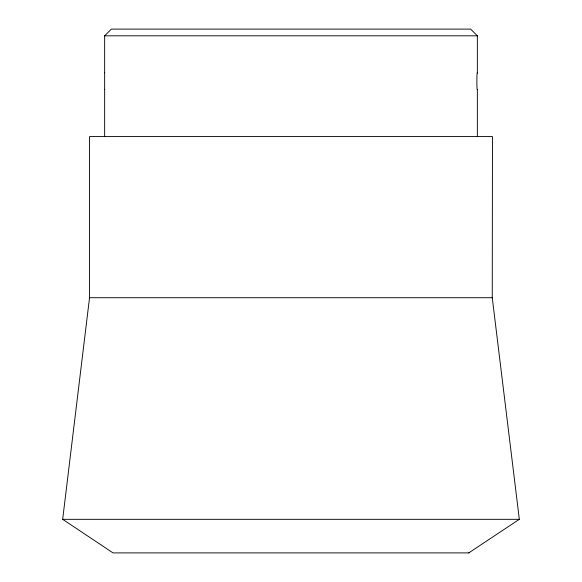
<?xml version="1.0" encoding="UTF-8"?>
<svg xmlns="http://www.w3.org/2000/svg" width="582" height="582" viewBox="0 0 582 582"><rect width="100%" height="100%" fill="white"/><g stroke="black" fill="none" stroke-linecap="round" stroke-linejoin="round"><path stroke-width="0.87" d="M104.651 89.519L104.651 72.83M104.651 89.555L104.651 136.581M468.961 552.9L113.039 552.9L62.674 519.326L89.541 297.715L89.541 136.581L492.459 136.581L492.256 297.715L519.326 519.326L468.75 552.9M104.651 72.794L104.651 35.815L111.366 29.1L470.634 29.1L477.349 35.815L477.349 72.794M104.651 35.815L477.349 35.815M89.541 297.715L492.459 297.715M62.674 519.326L519.326 519.326M477.349 89.584L477.349 136.581M477.349 89.344A8.395 0.386 90 0 1 476.869 81.189A8.395 0.386 90 0 1 477.349 73.034"/></g></svg>
